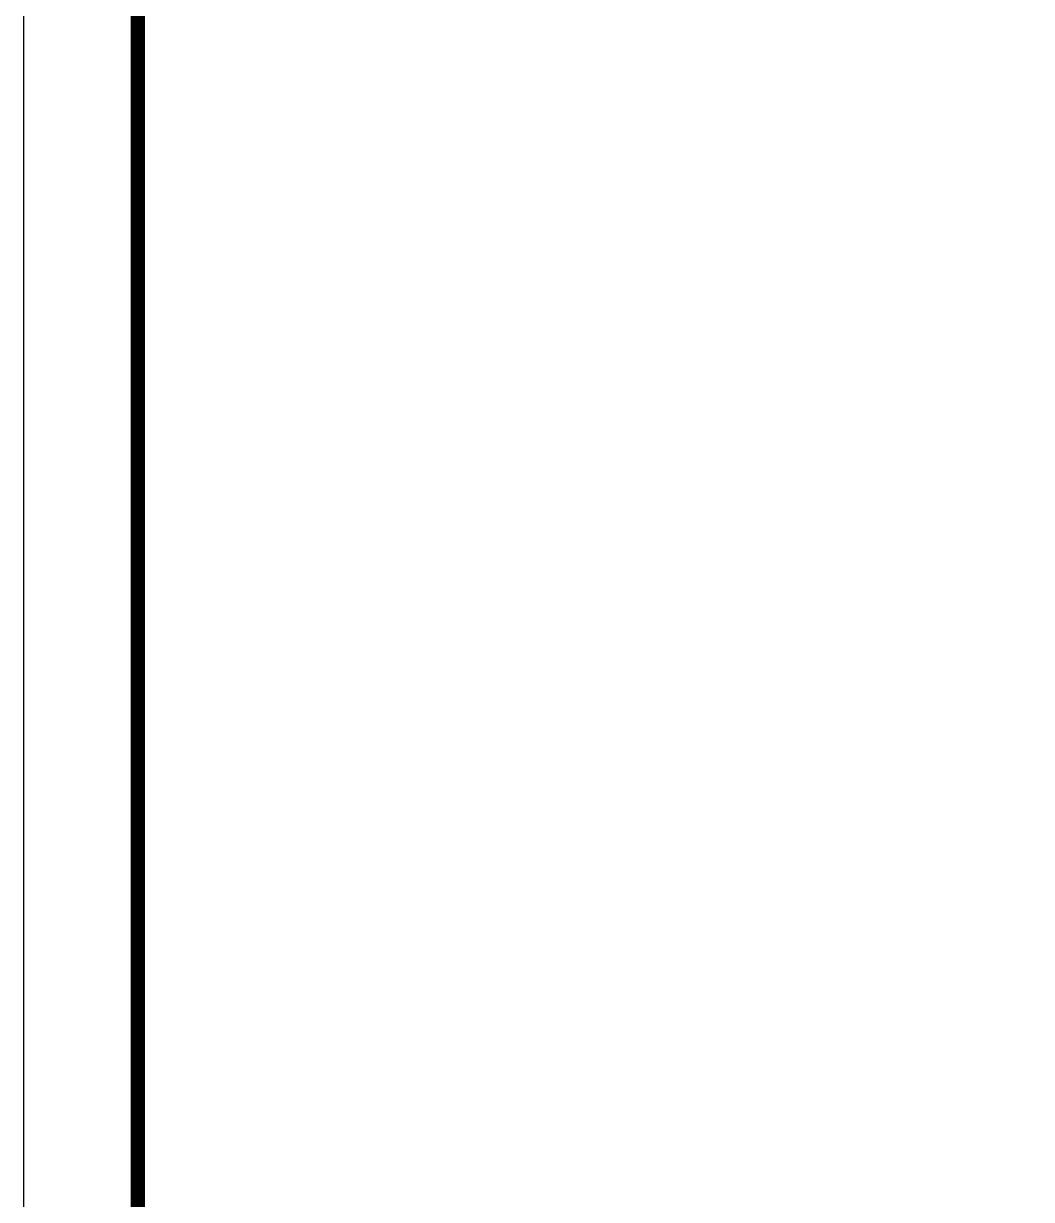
# Model space of a CAD drawing. Header units: millimetres. Extents: x 0 to 460316, y -63250 to 103204.
# Drawn here: x 85580 to 92640, y 25808 to 34047 of the extents above; entities that cross this region are included whole.
import ezdxf

# ---------------------------------------------------------------- set-up
doc = ezdxf.new("R2010")
doc.units = ezdxf.units.MM
doc.header["$LTSCALE"] = 25
doc.layers.add('ac-Ref', color=8, linetype='Continuous')

msp = doc.modelspace()

# ---------------------------------------------------------------- linework, layer by layer
at = {"layer": 'ac-Ref'}
msp.add_lwpolyline([(85580.25309112365, 19280.98995165789), (119180.2530911237, 19280.98995165789), (119180.2530911237, 43040.98995165789), (85580.25309112365, 43040.98995165789)], close=True, dxfattribs=at)
at = {"layer": 'ac-Ref', "const_width": 100}
msp.add_lwpolyline([(86380.25309112365, 20080.98995165789), (118380.2530911237, 20080.98995165789), (118380.2530911237, 42240.98995165789), (86380.25309112365, 42240.98995165789)], close=True, dxfattribs=at)

doc.saveas('drawing.dxf')
